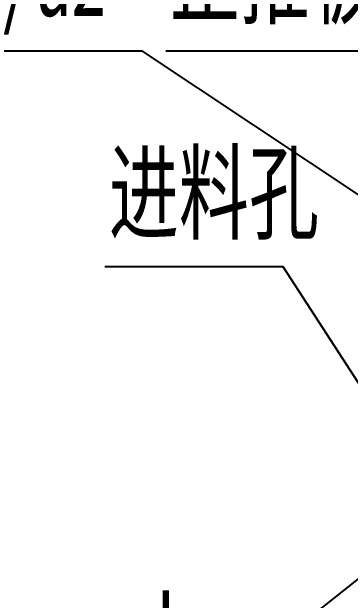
# Model space of a CAD drawing. Header units: millimetres. Extents: x -11880 to 11880, y -8400 to 8400.
# Drawn here: x -8987 to -7757, y 5032 to 7170 of the extents above; entities that cross this region are included whole.
import ezdxf

# ---------------------------------------------------------------- set-up
doc = ezdxf.new("R2010")
doc.units = ezdxf.units.MM
doc.layers.add('CAXA4', color=3, linetype='Continuous', lineweight=25)
doc.styles.add('标准', font='', dxfattribs={"width": 0.667})
doc.styles.get('标准').set_extended_font_data('SimSun')

# ---------------------------------------------------------------- blocks, each defined once
blk = doc.blocks.new('*D73')
at = {"layer": 'CAXA4', "linetype": 'Continuous', "lineweight": 25}
blk.add_hatch(color=0, dxfattribs=at).paths.add_polyline_path([(-7373.7, 5273.8), (-7443.8, 5419.1), (-7477.4, 5397.3)], flags=0)
at = {"layer": 'CAXA4', "color": 0, "linetype": 'Continuous', "lineweight": 25}
for p, q in [((-8000.3, 6243.3), (-8648.1, 6243.3)), ((-7373.7, 5273.8), (-8000.3, 6243.3))]:
    blk.add_line(p, q, dxfattribs=at)
at = {"layer": 'CAXA4', "color": 0, "linetype": 'Continuous', "lineweight": 25, "insert": (-8634.1, 6651.9), "char_height": 280, "attachment_point": 1, "style": '标准'}
blk.add_mtext('\\fSimSun|b0|i0|p34;进料孔', dxfattribs=at)
blk = doc.blocks.new('*D169')
at = {"layer": 'CAXA4', "linetype": 'Continuous', "lineweight": 25}
blk.add_hatch(color=0, dxfattribs=at).paths.add_polyline_path([(-7015.8, 6088.9), (-7070.7, 6240.5), (-7106.4, 6222.3)], flags=0)
at = {"layer": 'CAXA4', "color": 0, "linetype": 'Continuous', "lineweight": 25}
for p, q in [((-7494.2, 7026.5), (-8426.1, 7026.5)), ((-7015.8, 6088.9), (-7494.2, 7026.5))]:
    blk.add_line(p, q, dxfattribs=at)
at = {"layer": 'CAXA4', "color": 0, "linetype": 'Continuous', "lineweight": 25, "insert": (-8412.1, 7435.1), "char_height": 280, "attachment_point": 1, "style": '标准'}
blk.add_mtext('\\fSimSun|b0|i0|p34;止推板', dxfattribs=at)
blk = doc.blocks.new('*D173')
at = {"layer": 'CAXA4', "linetype": 'Continuous', "lineweight": 25}
blk.add_hatch(color=0, dxfattribs=at).paths.add_polyline_path([(-7341, 6249.2), (-7463.2, 6354.4), (-7485.4, 6321)], flags=0)
at = {"layer": 'CAXA4', "color": 0, "linetype": 'Continuous', "lineweight": 25}
for p, q in [((-8511, 7026.5), (-9293.6, 7026.5)), ((-7341, 6249.2), (-8511, 7026.5))]:
    blk.add_line(p, q, dxfattribs=at)
at = {"layer": 'CAXA4', "color": 0, "linetype": 'Continuous', "lineweight": 25, "insert": (-9279.6, 7435.1), "char_height": 280, "attachment_point": 1, "style": '标准'}
blk.add_mtext('\\fSimSun|b0|i0|p34;a1/a2', dxfattribs=at)
blk = doc.blocks.new('*D175')
at = {"layer": 'CAXA4', "linetype": 'Continuous', "lineweight": 25}
blk.add_hatch(color=0, dxfattribs=at).paths.add_polyline_path([(-7426, 5349.2), (-7563.8, 5265.4), (-7538.9, 5234)], flags=0)
at = {"layer": 'CAXA4', "color": 0, "linetype": 'Continuous', "lineweight": 25}
for p, q in [((-7426, 5349.2), (-8311, 4647)), ((-8311, 4647), (-8470, 4647))]:
    blk.add_line(p, q, dxfattribs=at)
at = {"layer": 'CAXA4', "color": 0, "linetype": 'Continuous', "lineweight": 25, "insert": (-8456, 5055.6), "char_height": 280, "attachment_point": 1, "style": '标准'}
blk.add_mtext('\\fSimSun|b0|i0|p34;b', dxfattribs=at)

msp = doc.modelspace()

# ---------------------------------------------------------------- block references
at = {"layer": 'CAXA4', "linetype": 'Continuous', "lineweight": 70}
for name in ['*D169', '*D173', '*D73', '*D175']:
    msp.add_blockref(name, (0, 0), dxfattribs=at)

doc.saveas('drawing.dxf')
